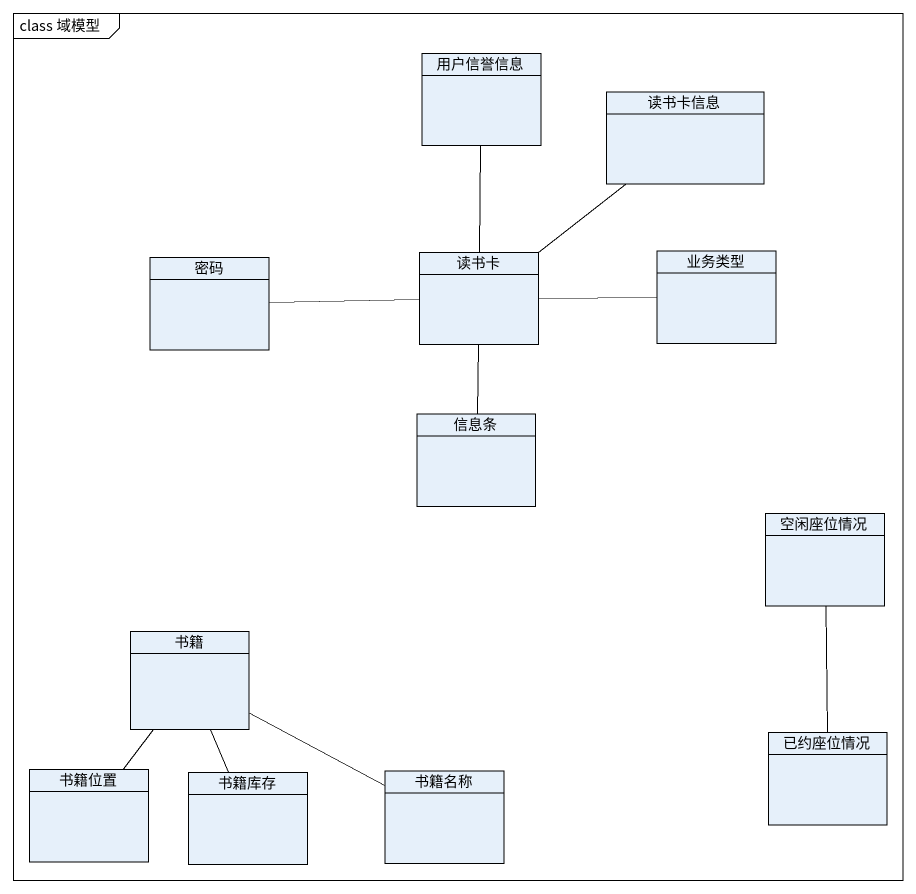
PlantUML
@startuml
mainframe class 域模型
hide circle
hide empty members
class 用户信誉信息
class 读书卡信息
class 密码
class 读书卡
class 业务类型
class 信息条
class 空闲座位情况
class 书籍
class 书籍位置
class 书籍库存
class 书籍名称
class 已约座位情况
读书卡 -up- 用户信誉信息
读书卡 -up- 读书卡信息
读书卡 -left- 密码
读书卡 -right- 业务类型
读书卡 -- 信息条
空闲座位情况 -- 已约座位情况
书籍 -- 书籍位置
书籍 -- 书籍库存
书籍 -right- 书籍名称
@enduml
